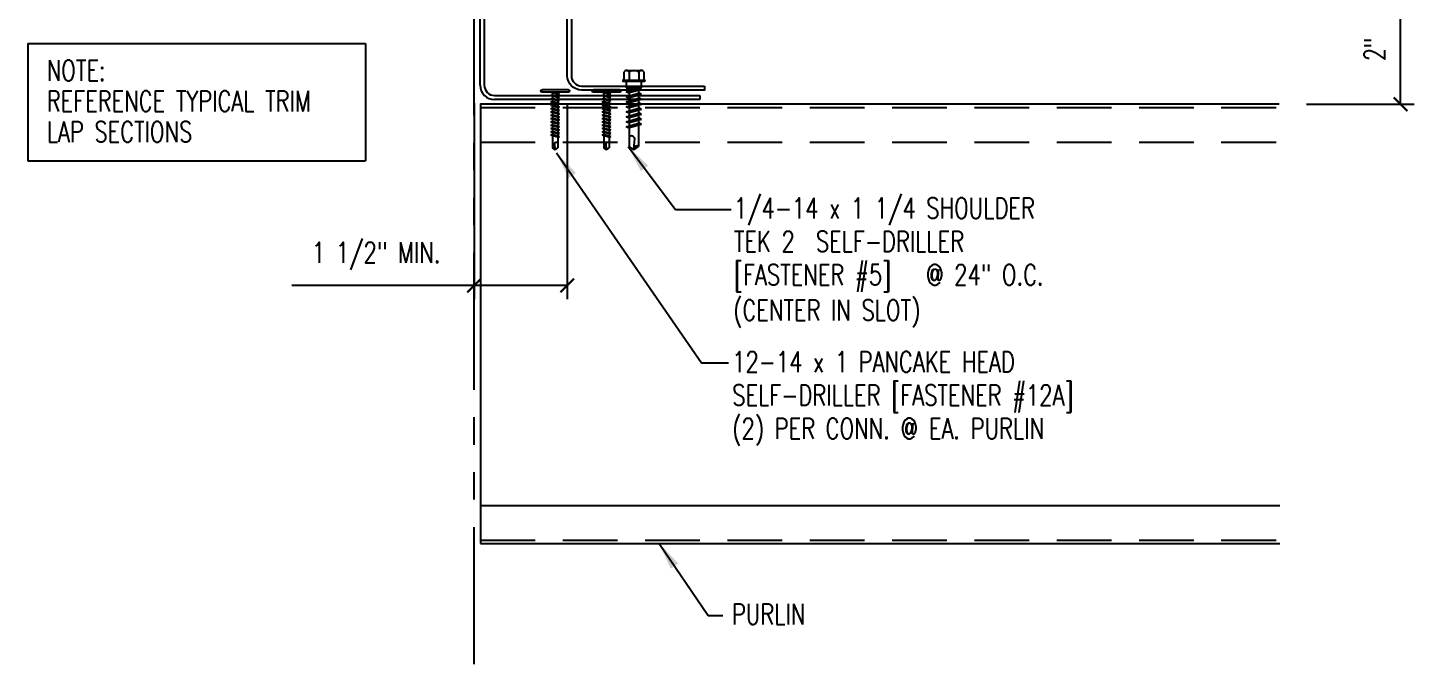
# Model space of a CAD drawing. Extents: x 11.4 to 37.2, y 12.7 to 44.3.
# Drawn here: x 11.39 to 36.65, y 12.66 to 24.26 of the extents above; entities that cross this region are included whole.
import ezdxf

# ---------------------------------------------------------------- set-up
doc = ezdxf.new("R2010")
doc.units = 0
doc.header["$LTSCALE"] = 4
doc.header["$MEASUREMENT"] = 0
doc.linetypes.add('HIDDEN', pattern=[0.375, 0.25, -0.125])
doc.linetypes.add('PHANTOM', pattern=[2.5, 1.25, -0.25, 0.25, -0.25, 0.25, -0.25])
doc.layers.get('0').update_dxf_attribs({"linetype": 'CONTINUOUS'})
doc.layers.get('DEFPOINTS').update_dxf_attribs({"linetype": 'CONTINUOUS'})
for name, color, linetype in [('FASTENER', 9, 'CONTINUOUS'), ('STLA', 12, 'CONTINUOUS'), ('TEXT', 2, 'CONTINUOUS')]:
    doc.layers.add(name, color=color, linetype=linetype)
doc.styles.add('TEXT1', font='ROMANS.shx', dxfattribs={"width": 0.75, "height": 0.375})
doc.dimstyles.new('DETAIL$0', dxfattribs={"dimscale": 4, "dimtxt": 0.09375, "dimasz": 0.0625, "dimexe": 0.0625, "dimexo": 0.125, "dimgap": 0.0625, "dimtad": 1, "dimdec": 4, "dimzin": 3, "dimdsep": 46, "dimlunit": 4, "dimtxsty": 'TEXT1', "dimblk": 'ARCHTICK', "dimcen": 0.0625, "dimclrd": 7, "dimclre": 7, "dimclrt": 2, "dimadec": 0, "dimazin": 0, "dimtfac": 0.59375, "dimtdec": 4, "dimtmove": 0, "dimatfit": 3, "dimfxl": 0, "dimfrac": 2, "dimtolj": 1, "dimtzin": 3, "dimarcsym": 0})
doc.dimstyles.new('DETAIL$7', dxfattribs={"dimscale": 4, "dimtxt": 0.09375, "dimasz": 0.125, "dimexe": 0.0625, "dimexo": 0.125, "dimgap": 0.0625, "dimtad": 1, "dimdec": 4, "dimzin": 3, "dimdsep": 46, "dimlunit": 4, "dimtxsty": 'TEXT1', "dimcen": 0.0625, "dimclrd": 7, "dimclre": 7, "dimclrt": 2, "dimadec": 0, "dimazin": 0, "dimtfac": 0.59375, "dimtdec": 4, "dimtmove": 2, "dimatfit": 3, "dimfxl": 0, "dimfrac": 2, "dimtolj": 1, "dimtzin": 3, "dimarcsym": 0})

# ---------------------------------------------------------------- blocks, each defined once
blk = doc.blocks.new('MB_DO5')
for p, q in [((-0.193, 0.018), (0.193, 0.018)), ((-0.193, 0), (0.193, 0)), ((-0.181, 0.167), (-0.181, 0.018)), ((-0.181, 0.018), (0.181, 0.018)), ((-0.135, 0.193), (0.135, 0.193)), ((-0.089, 0.167), (-0.089, 0.018)), ((0.089, 0.167), (0.089, 0.018)), ((0.181, 0.167), (0.181, 0.018)), ((-0.139, 0), (-0.139, -0.123)), ((-0.139, -0.123), (0.139, -0.123)), ((-0.139, -0.194), (0.104, -0.124)), ((-0.104, -0.214), (-0.139, -0.194)), ((-0.139, -0.285), (0.104, -0.215)), ((-0.104, -0.214), (0.139, -0.145)), ((-0.104, -0.305), (0.139, -0.235)), ((-0.086, -0.123), (-0.086, -0.179)), ((-0.086, -0.209), (-0.086, -0.27)), ((0.086, -0.16), (0.086, -0.22)), ((0.086, -0.251), (0.086, -0.311)), ((0.139, -0.145), (0.104, -0.124)), ((0.139, -0.235), (0.104, -0.215)), ((0.139, -0.123), (0.139, 0)), ((-0.104, -0.305), (-0.139, -0.285)), ((-0.139, -0.376), (0.104, -0.306)), ((-0.104, -0.396), (-0.139, -0.376)), ((-0.139, -0.466), (0.104, -0.397)), ((-0.104, -0.487), (-0.139, -0.466)), ((-0.139, -0.557), (0.104, -0.488)), ((-0.104, -0.396), (0.139, -0.326)), ((-0.104, -0.487), (0.139, -0.417)), ((-0.086, -0.3), (-0.086, -0.36)), ((-0.086, -0.391), (-0.086, -0.451)), ((-0.086, -0.482), (-0.086, -0.542)), ((0.086, -0.341), (0.086, -0.402)), ((0.086, -0.432), (0.086, -0.493)), ((0.139, -0.326), (0.104, -0.306)), ((0.139, -0.417), (0.104, -0.397)), ((0.139, -0.508), (0.104, -0.488)), ((-0.104, -0.577), (-0.139, -0.557)), ((-0.139, -0.648), (0.104, -0.579)), ((-0.104, -0.668), (-0.139, -0.648)), ((-0.139, -0.739), (0.104, -0.67)), ((-0.104, -0.759), (-0.139, -0.739)), ((-0.104, -0.577), (0.139, -0.508)), ((-0.104, -0.668), (0.139, -0.599)), ((-0.104, -0.759), (0.139, -0.69)), ((-0.086, -0.572), (-0.086, -0.633)), ((-0.086, -0.663), (-0.086, -0.724)), ((-0.086, -0.754), (-0.086, -0.815)), ((0.086, -0.523), (0.086, -0.584)), ((0.086, -0.614), (0.086, -0.675)), ((0.086, -0.705), (0.086, -0.766)), ((0.139, -0.599), (0.104, -0.579)), ((0.139, -0.69), (0.104, -0.67)), ((-0.139, -0.83), (0.104, -0.761)), ((-0.104, -0.85), (-0.139, -0.83)), ((-0.104, -0.85), (0.139, -0.781)), ((-0.086, -0.845), (-0.086, -1.189)), ((0.086, -0.796), (0.086, -1.189)), ((0.139, -0.781), (0.104, -0.761)), ((0, -1.25), (-0.086, -1.189)), ((-0.002, -1.234), (0.014, -1.048)), ((0, -1.25), (0.086, -1.189))]:
    blk.add_line(p, q)
for centre, radius, start, end in [((-0.193, 0.009), 0.00894, 90, 270), ((-0.135, 0.141), 0.0527, 29.8754, 150.1246), ((0, 0.029), 0.164, 56.9974, 123.0026), ((0.135, 0.141), 0.0527, 29.8754, 150.1246), ((0.193, 0.009), 0.00894, 270, 90), ((-0.046, -1.06), 0.0615, 11.1445, 130.906), ((0.054, -1.236), 0.0563, 55.4585, 194.8454)]:
    blk.add_arc(centre, radius, start, end)
blk = doc.blocks.new('FD-F5')
at = {"layer": 'TEXT', "style": 'TEXT1', "width": 0.75}
for s, p in [('1/4-14 x 1 1/4 SHOULDER', (0.0047, -0.0408)), ('TEK 2  SELF-DRILLER', (0.0047, -0.1926)), ('[FASTENER #5]', (0.0047, -0.3444))]:
    blk.add_text(s, height=0.09375, dxfattribs=at).set_placement(p)
blk.add_attdef('(QUANTITY)', (0.8792, -0.3444), '', height=0.0938, dxfattribs=at)
blk = doc.blocks.new('SD3')
at = {"layer": 'FASTENER'}
for p, q in [((-0.24, 0.082), (0.24, 0.082)), ((-0.24, 0.037), (0.24, 0.037)), ((-0.078, 0.008), (0.023, 0.037)), ((-0.058, -0.003), (-0.078, 0.008)), ((-0.058, -0.003), (0.08, 0.036)), ((-0.048, 0.037), (-0.048, 0.017)), ((0.05, 0.027), (0.05, -0.016)), ((-0.078, -0.052), (0.06, -0.013)), ((-0.058, -0.064), (-0.078, -0.052)), ((-0.078, -0.112), (0.06, -0.073)), ((-0.058, -0.124), (-0.078, -0.112)), ((-0.078, -0.172), (0.06, -0.133)), ((-0.058, -0.184), (-0.078, -0.172)), ((-0.078, -0.232), (0.06, -0.193)), ((-0.058, -0.244), (-0.078, -0.232)), ((-0.058, -0.064), (0.08, -0.024)), ((-0.058, -0.124), (0.08, -0.084)), ((-0.058, -0.184), (0.08, -0.144)), ((-0.058, -0.244), (0.08, -0.204)), ((-0.048, -0.001), (-0.048, -0.044)), ((-0.048, -0.061), (-0.048, -0.104)), ((-0.048, -0.121), (-0.048, -0.164)), ((-0.048, -0.181), (-0.048, -0.224)), ((-0.048, -0.241), (-0.048, -0.284)), ((0.05, -0.033), (0.05, -0.076)), ((0.05, -0.093), (0.05, -0.136)), ((0.05, -0.153), (0.05, -0.196)), ((0.05, -0.213), (0.05, -0.256)), ((0.08, -0.024), (0.06, -0.013)), ((0.08, -0.084), (0.06, -0.073)), ((0.08, -0.144), (0.06, -0.133)), ((0.08, -0.204), (0.06, -0.193)), ((-0.078, -0.292), (0.06, -0.253)), ((-0.058, -0.304), (-0.078, -0.292)), ((-0.078, -0.353), (0.06, -0.313)), ((-0.058, -0.364), (-0.078, -0.353)), ((-0.078, -0.413), (0.06, -0.373)), ((-0.058, -0.424), (-0.078, -0.413)), ((-0.078, -0.473), (0.06, -0.433)), ((-0.058, -0.484), (-0.078, -0.473)), ((-0.078, -0.533), (0.06, -0.493)), ((-0.058, -0.304), (0.08, -0.264)), ((-0.058, -0.364), (0.08, -0.325)), ((-0.058, -0.424), (0.08, -0.385)), ((-0.058, -0.484), (0.08, -0.445)), ((-0.058, -0.544), (0.08, -0.505)), ((-0.048, -0.301), (-0.048, -0.344)), ((-0.048, -0.361), (-0.048, -0.404)), ((-0.048, -0.421), (-0.048, -0.464)), ((-0.048, -0.481), (-0.048, -0.524)), ((0.05, -0.273), (0.05, -0.316)), ((0.05, -0.333), (0.05, -0.376)), ((0.05, -0.393), (0.05, -0.436)), ((0.05, -0.453), (0.05, -0.496)), ((0.08, -0.264), (0.06, -0.253)), ((0.08, -0.325), (0.06, -0.313)), ((0.08, -0.385), (0.06, -0.373)), ((0.08, -0.445), (0.06, -0.433)), ((0.08, -0.505), (0.06, -0.493)), ((-0.058, -0.544), (-0.078, -0.533)), ((-0.078, -0.593), (0.06, -0.553)), ((-0.058, -0.604), (-0.078, -0.593)), ((-0.078, -0.653), (0.06, -0.614)), ((-0.058, -0.664), (-0.078, -0.653)), ((-0.078, -0.713), (0.06, -0.674)), ((-0.058, -0.724), (-0.078, -0.713)), ((-0.078, -0.773), (0.06, -0.734)), ((-0.058, -0.604), (0.08, -0.565)), ((-0.058, -0.664), (0.08, -0.625)), ((-0.058, -0.724), (0.08, -0.685)), ((-0.058, -0.785), (0.08, -0.745)), ((-0.048, -0.541), (-0.048, -0.584)), ((-0.048, -0.601), (-0.048, -0.644)), ((-0.048, -0.662), (-0.048, -0.704)), ((-0.048, -0.722), (-0.048, -0.765)), ((0.05, -0.513), (0.05, -0.556)), ((0.05, -0.573), (0.05, -0.616)), ((0.05, -0.634), (0.05, -0.676)), ((0.05, -0.694), (0.05, -0.737)), ((0.05, -0.754), (0.05, -0.977)), ((0.08, -0.565), (0.06, -0.553)), ((0.08, -0.625), (0.06, -0.614)), ((0.08, -0.685), (0.06, -0.674)), ((0.08, -0.745), (0.06, -0.734)), ((-0.058, -0.785), (-0.078, -0.773)), ((-0.048, -0.782), (-0.048, -0.977)), ((0.001, -1.011), (-0.048, -0.977)), ((0, -1.003), (0.009, -0.896)), ((0.001, -1.011), (0.05, -0.977))]:
    blk.add_line(p, q, dxfattribs=at)
for centre, radius, start, end in [((-0.238, 0.06), 0.0227, 94.6639, 265.3361), ((0.238, 0.06), 0.0227, 274.6639, 85.3361), ((-0.025, -0.903), 0.0349, 11.1445, 130.906), ((0.032, -1.003), 0.032, 55.4585, 194.8454)]:
    blk.add_arc(centre, radius, start, end, dxfattribs=at)
blk = doc.blocks.new('FD-F12a')
at = {"layer": 'TEXT', "style": 'TEXT1', "width": 0.75}
for s, p in [('12-14 x 1 PANCAKE HEAD', (0.0047, -0.0408)), ('SELF-DRILLER [FASTENER #12A]', (0.0047, -0.1926))]:
    blk.add_text(s, height=0.09375, dxfattribs=at).set_placement(p)
blk.add_attdef('(QUANTITY)', (0.0047, -0.3444), '', height=0.0938, dxfattribs=at)
blk = doc.blocks.new('A$C30686E82')
for p, q in [((-2.715, 0.761), (3.437, 0.761)), ((-2.715, 0.761), (-2.715, -1.379)), ((3.437, 0.761), (3.437, -1.379)), ((-2.715, -1.379), (3.437, -1.379))]:
    blk.add_line(p, q)
at = {"layer": 'TEXT', "style": 'TEXT1', "width": 0.75}
for s, p in [('NOTE:', (-2.368, 0.081)), ('REFERENCE TYPICAL TRIM', (-2.368, -0.477)), ('LAP SECTIONS', (-2.368, -1.035))]:
    blk.add_text(s, height=0.375, dxfattribs=at).set_placement(p)
blk = doc.blocks.new('_ArchTick')
at = {"color": 0, "linetype": 'ByBlock', "const_width": 0.15}
blk.add_lwpolyline([(-0.5, -0.5), (0.5, 0.5)], dxfattribs=at)
blk = doc.blocks.new('*D18')
at = {"layer": 'DEFPOINTS', "color": 0}
for p in [(19.52, 23.385), (21.216, 23.385), (19.52, 19.564)]:
    blk.add_point(p, dxfattribs=at)
at = {"layer": 'TEXT', "color": 7, "lineweight": -2}
for p, q in [((19.52, 22.885), (19.52, 19.314)), ((21.216, 22.885), (21.216, 19.314)), ((19.52, 19.564), (16.199, 19.564)), ((21.216, 19.564), (19.52, 19.564))]:
    blk.add_line(p, q, dxfattribs=at)
at = {"layer": 'TEXT', "color": 7, "lineweight": -2, "xscale": 0.25, "yscale": 0.25, "zscale": 0.25, "rotation": 180}
blk.add_blockref('_ArchTick', (19.52, 19.564), dxfattribs=at)
at = {"layer": 'TEXT', "color": 7, "lineweight": -2, "xscale": 0.25, "yscale": 0.25, "zscale": 0.25}
blk.add_blockref('_ArchTick', (21.216, 19.564), dxfattribs=at)
at = {"layer": 'TEXT', "color": 2, "insert": (17.735, 20.1), "char_height": 0.375, "attachment_point": 5, "style": 'TEXT1'}
blk.add_mtext('\\A1;1 1/2" MIN.', dxfattribs=at)
blk = doc.blocks.new('*D21')
at = {"layer": 'DEFPOINTS', "color": 0}
for p in [(34.282, 24.866), (36.4, 24.866), (34.188, 22.866)]:
    blk.add_point(p, dxfattribs=at)
at = {"layer": 'TEXT', "color": 7, "lineweight": -2}
for p, q in [((34.782, 24.866), (36.65, 24.866)), ((36.4, 22.866), (36.4, 24.866)), ((34.688, 22.866), (36.65, 22.866))]:
    blk.add_line(p, q, dxfattribs=at)
at = {"layer": 'TEXT', "color": 7, "lineweight": -2, "xscale": 0.25, "yscale": 0.25, "zscale": 0.25}
for p, rotation in [((36.4, 24.866), 90), ((36.4, 22.866), 270)]:
    blk.add_blockref('_ArchTick', p, dxfattribs=dict(at, rotation=rotation))
at = {"layer": 'TEXT', "color": 2, "insert": (35.926, 23.866), "char_height": 0.375, "attachment_point": 5, "rotation": 90, "style": 'TEXT1'}
blk.add_mtext('\\A1;2"', dxfattribs=at)

msp = doc.modelspace()

# ---------------------------------------------------------------- linework, layer by layer
at = {"layer": 'STLA', "color": 8, "linetype": 'PHANTOM', "ltscale": 0.5}
msp.add_line((19.52047, 12.66306), (19.52047, 39.67856), dxfattribs=at)
at = {"layer": 'STLA'}
for p, q in [((19.62958, 23.21227), (19.62958, 30.21614)), ((19.70428, 30.21614), (19.70428, 23.21227)), ((19.89178, 23.02477), (23.62958, 23.02477)), ((23.62958, 23.02477), (23.62958, 22.95007)), ((23.62958, 22.95007), (19.89178, 22.95007)), ((19.63411, 15.55508), (34.19744, 15.55508))]:
    msp.add_line(p, q, dxfattribs=at)
at = {"layer": 'STLA', "color": 251, "linetype": 'HIDDEN'}
for p, q in [((19.63411, 22.80584), (34.19744, 22.80584)), ((19.63411, 22.1762), (34.19744, 22.1762)), ((19.63411, 14.92544), (34.19744, 14.92544))]:
    msp.add_line(p, q, dxfattribs=at)
at = {"layer": 'STLA'}
msp.add_lwpolyline([(23.71635, 23.19797), (23.71635, 23.12327), (21.47855, 23.12327, -0.41421356), (21.21635, 23.38547), (21.21635, 27.78765), (21.29105, 27.78765), (21.29105, 23.38547, 0.41421356), (21.47855, 23.19797)], format="xyb", close=True, dxfattribs=at)
for points in [[(34.18757, 22.86564), (19.63411, 22.86564), (19.63411, 14.86564)], [(19.63411, 14.86564), (34.19744, 14.86564)]]:
    msp.add_lwpolyline(points, dxfattribs=at)
for radius in [0.2622, 0.1875]:
    msp.add_arc((19.89178, 23.21227), radius, 180, 270, dxfattribs=at)

# ---------------------------------------------------------------- block references
msp.add_blockref('A$C30686E82', (14.10063, 23.21277))
at = {"layer": 'FASTENER'}
msp.add_blockref('MB_DO5', (22.43126, 23.28646), dxfattribs=at)
at = {"layer": 'FASTENER', "xscale": -1}
for p in [(20.99691, 23.04606), (21.93342, 23.04606)]:
    msp.add_blockref('SD3', p, dxfattribs=at)
at = {"layer": 'TEXT', "xscale": 4, "yscale": 4, "zscale": 4}
for name, p, values in [('FD-F5', (24.23232, 20.94949), {'(QUANTITY)': '@ 24" O.C.'}), ('FD-F12a', (24.2043, 18.14824), {'(QUANTITY)': '(2) PER CONN. @ EA. PURLIN'})]:
    msp.add_blockref(name, p, dxfattribs=at).add_auto_attribs(values)

# ---------------------------------------------------------------- texts
at = {"layer": 'TEXT', "style": 'TEXT1', "width": 0.75}
for s, p in [('(CENTER IN SLOT)', (24.23843, 18.92489)), ('PURLIN', (24.21494, 13.38645))]:
    msp.add_text(s, height=0.375, dxfattribs=at).set_placement(p)

# ---------------------------------------------------------------- dimensions: what is measured, and where the dimension line sits
at = {"layer": 'TEXT'}
dim = msp.add_linear_dim(base=(36.39958, 24.86564), p1=(34.18757, 22.86564), p2=(34.28233, 24.86564), angle=90, dimstyle='DETAIL$0', dxfattribs=at)
dim.commit()
dim.dimension.update_dxf_attribs({"geometry": '*D21', "text_midpoint": (35.92636, 23.86564)})
dim = msp.add_linear_dim(base=(19.52047, 19.56418), p1=(21.21635, 23.38547), p2=(19.52047, 23.38547), text='1 1/2" MIN.', dimstyle='DETAIL$0', dxfattribs=at)
dim.commit()
dim.dimension.update_dxf_attribs({"geometry": '*D18', "text_midpoint": (17.73476, 20.0999)})

# ---------------------------------------------------------------- leaders
for points in [[(22.32388, 22.09724), (23.18672, 20.94861), (24.20369, 20.94861)], [(21.0221, 21.9791), (23.6648, 18.15188), (24.15296, 18.15188)]]:
    msp.add_leader(points, dimstyle='DETAIL$7', dxfattribs=at)
at = {"layer": 'TEXT', "color": 7}
msp.add_leader([(22.88936, 14.86564), (23.78499, 13.55232), (24.05235, 13.55232)], dimstyle='DETAIL$7', override={"dimtmove": 0, "dimfrac": 0}, dxfattribs=at)

doc.saveas('drawing.dxf')
